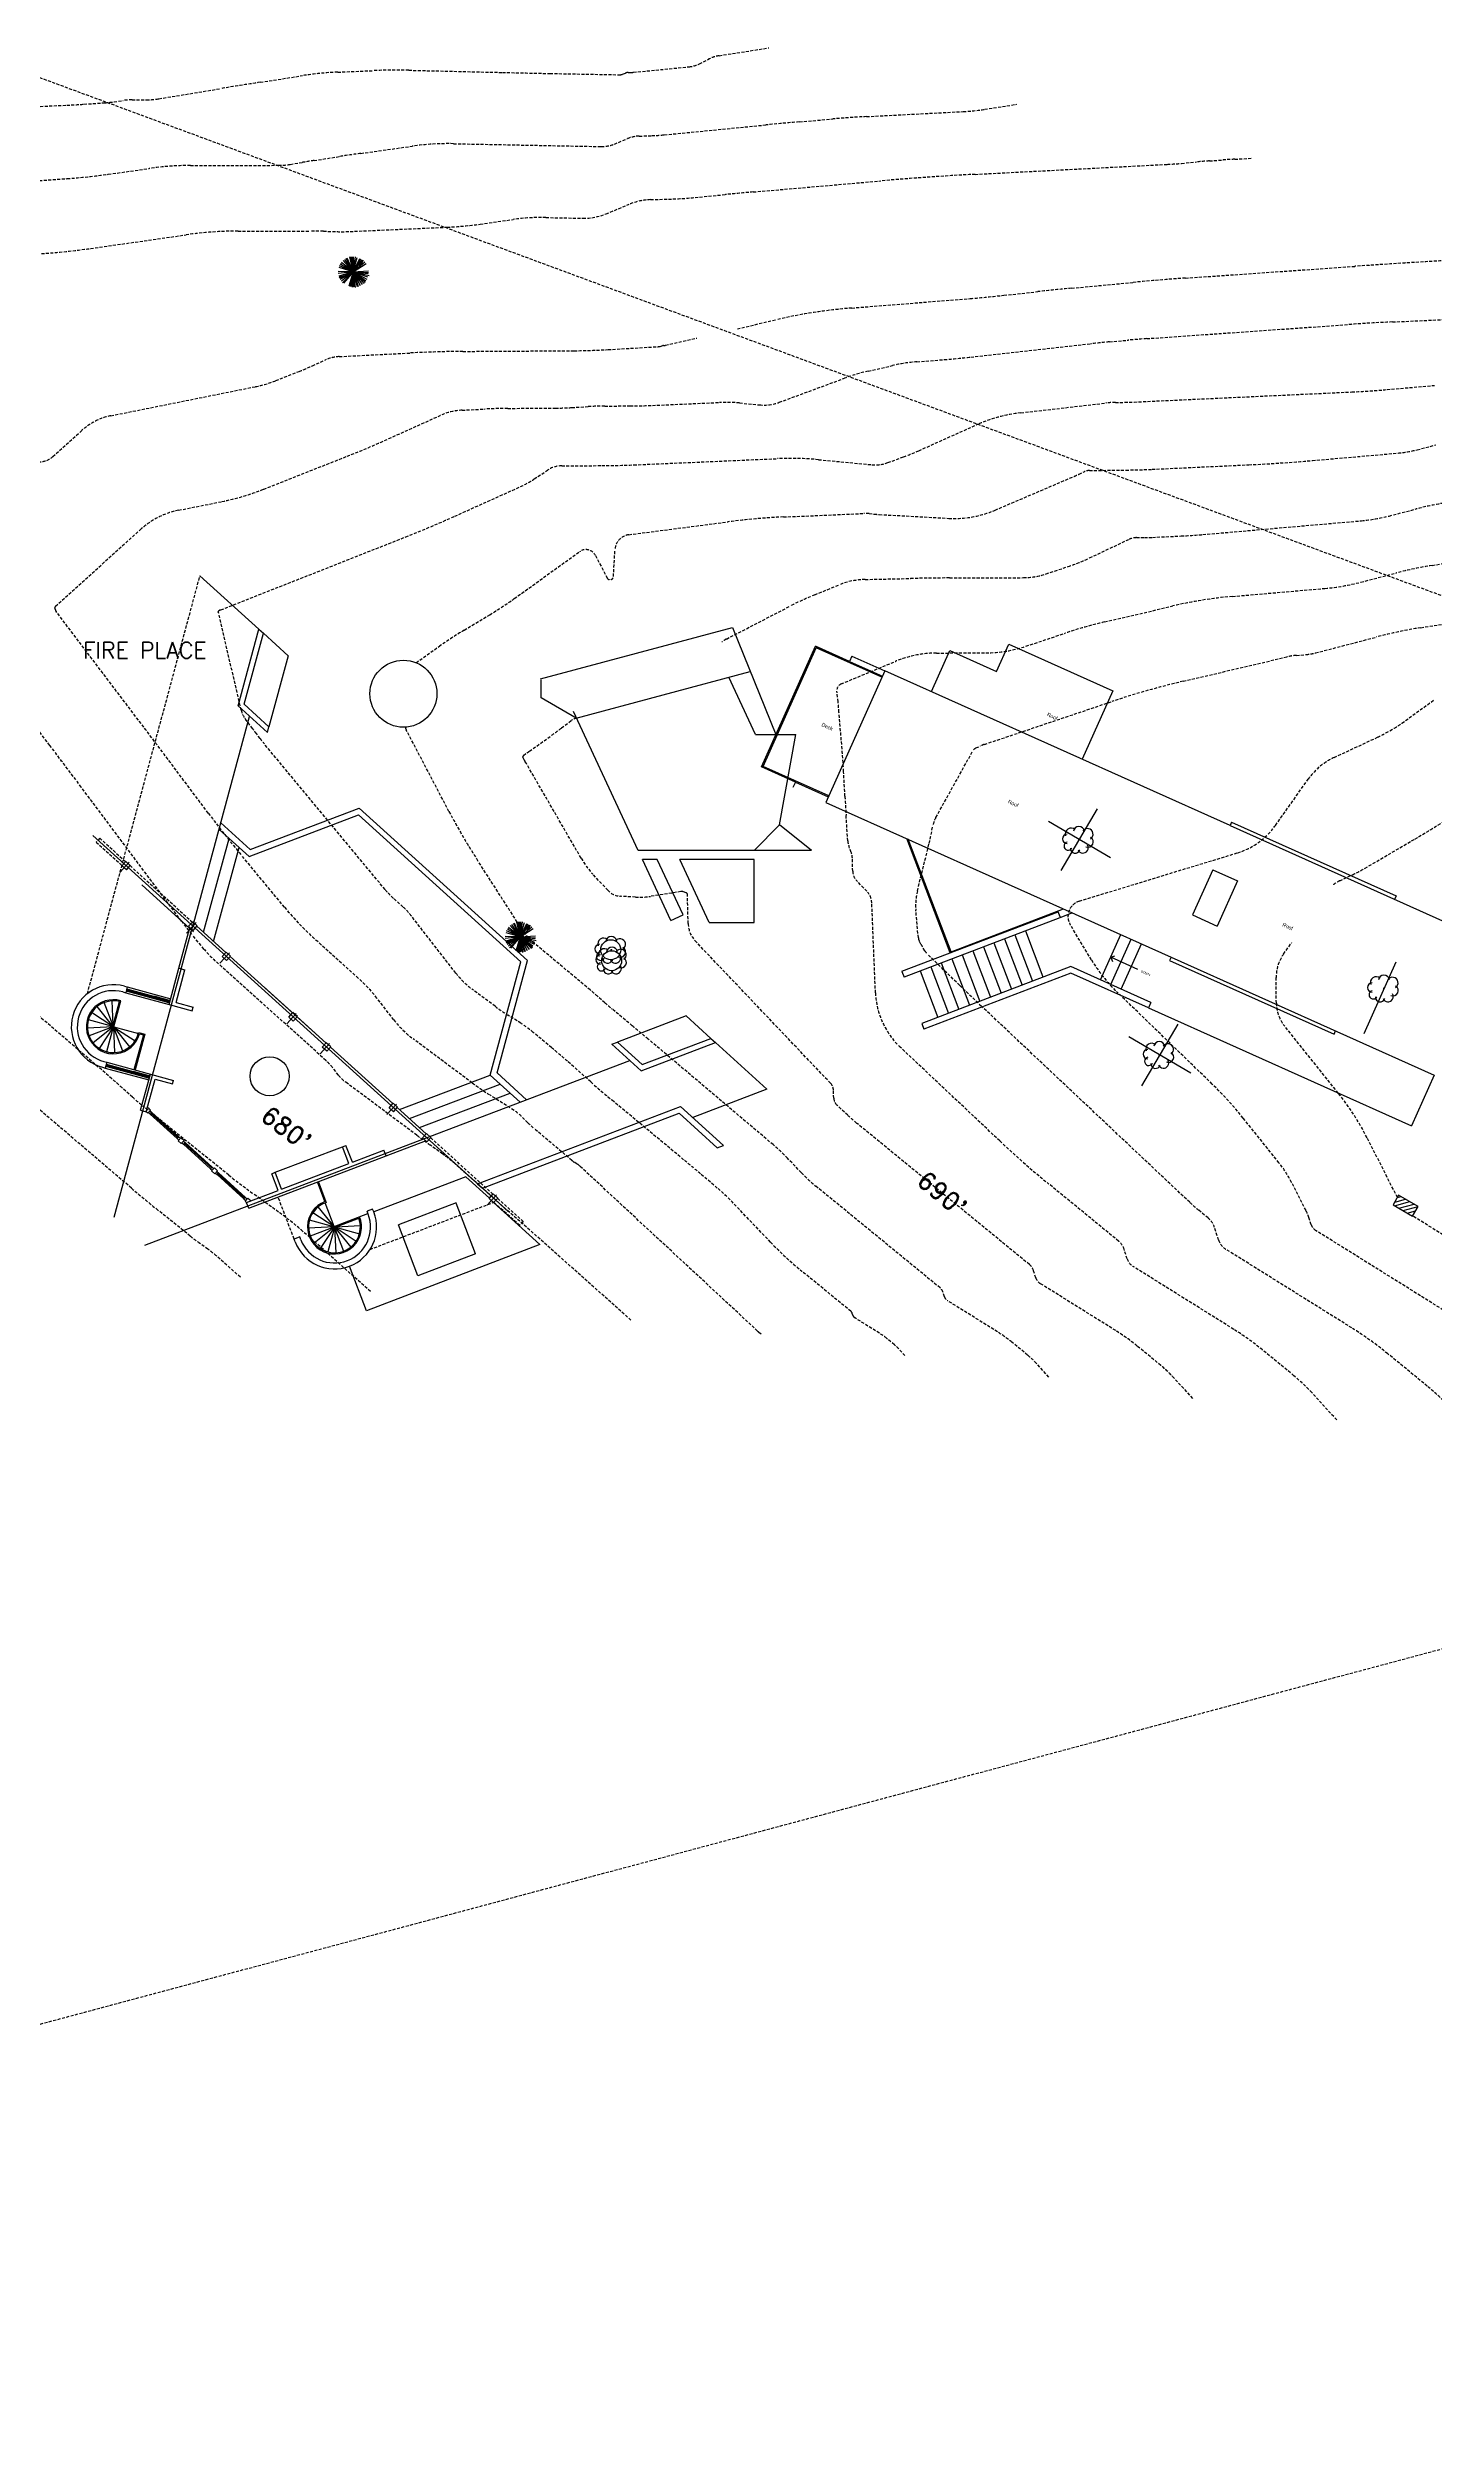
# Model space of a CAD drawing. Header units: inches. Extents: x -43639 to 75791, y -33466 to 47612.
# Drawn here: x 21966 to 23813, y 3615 to 6800 of the extents above; entities that cross this region are included whole.
import ezdxf
from ezdxf.enums import TextEntityAlignment as Align

# ---------------------------------------------------------------- set-up
doc = ezdxf.new("R2010")
doc.units = ezdxf.units.IN
doc.header["$LTSCALE"] = 8
doc.header["$MEASUREMENT"] = 0
doc.linetypes.add('ACAD_ISO02W100', pattern=[15, 12, -3])
doc.linetypes.add('DASHED', pattern=[0.75, 0.5, -0.25])
doc.layers.get('0').update_dxf_attribs({"linetype": 'CONTINUOUS'})
for name, color, linetype in [('A-Elev-South', 7, 'CONTINUOUS'), ('A-glazing', 252, 'CONTINUOUS'), ('A-millwork', 252, 'CONTINUOUS'), ('A-roof', 253, 'CONTINUOUS'), ('A-soffit', 251, 'ACAD_ISO02W100'), ('A-text', 254, 'CONTINUOUS'), ('A-walls', 7, 'CONTINUOUS'), ('construction', 160, 'CONTINUOUS'), ('CONT-HGH', 6, 'DASHED'), ('CONT-NML', 1, 'DASHED'), ('easement_JDCF', 7, 'DASHED'), ('T100', 2, 'CONTINUOUS'), ('TREE', 3, 'CONTINUOUS')]:
    doc.layers.add(name, color=color, linetype=linetype)
doc.styles.add('ROMAND', font='romand', dxfattribs={"height": 2})
doc.styles.get("Standard").update_dxf_attribs({"font": 'txt', "height": 0.2})
doc.styles.add('T100', font='ROMANS', dxfattribs={"height": 1.8})

# ---------------------------------------------------------------- blocks, each defined once
blk = doc.blocks.new('PINETREE')
for p, q in [((0, 0), (-0.869831, 0.030011)), ((0, 0), (-0.869831, -0.086282)), ((0, 0), (-0.837788, -0.250404)), ((0, 0), (-0.81825, 0.248528)), ((-0.81825, 0.248528), (-0.81825, 0.248528)), ((0, 0), (-0.798712, 0.358256)), ((0, 0), (-0.798712, -0.359194)), ((0, 0), (-0.759636, -0.429532)), ((0, 0), (-0.746351, 0.451103)), ((-0.662929, 0.400682), (-0.688518, 0.497995)), ((0, 0), (-0.675232, 0.544887)), ((0, 0), (-0.675232, -0.530819)), ((0, 0), (-0.616618, -0.632106)), ((0, 0), (-0.584576, 0.654615)), ((0, 0), (-0.565038, -0.655553)), ((0, 0), (-0.486886, 0.724015)), ((0, 0), (-0.402482, 0.779348)), ((0, 0), (-0.343868, 0.794353)), ((0, 0), (-0.259464, -0.827178)), ((0, 0), (-0.194598, 0.864692)), ((0, 0), (-0.135984, -0.835619)), ((0, 0), (-0.116446, 0.880635)), ((0, 0), (-0.064085, -0.882511)), ((-0.057775, 0.436931), (-0.038294, 0.872194)), ((0, 0), (-0.018756, -0.87407)), ((0, 0), (0.026572, 0.880635)), ((0, 0), (0.124261, 0.880635)), ((0, 0), (0.234456, 0.841246)), ((0, 0), (0.377474, 0.786851)), ((0, 0), (0.461878, 0.747461)), ((0, 0), (0.54003, 0.685564)), ((0, 0), (0.669762, 0.584276)), ((0, 0), (0.741661, 0.497995)), ((0, 0), (0.884679, 0.0694)), ((0, 0), (0.877646, -0.040327)), ((0, 0), (0.865141, -0.094722)), ((0, 0), (0.826065, -0.289794)), ((0, 0), (0.793242, -0.414527)), ((0, 0), (0.728376, -0.507373)), ((0, 0), (0.118009, -0.897516)), ((0, 0), (0.032824, -0.859065)), ((0, 0), (0.403264, -0.780286)), ((0, 0), (0.514239, -0.718388)), ((0, 0), (0.637719, -0.663993)), ((0, 0), (0.286817, -0.835619)), ((0, 0), (0.696333, -0.617101)), ((0, 0), (0.916722, -0.211015)), ((0, 0), (0.228204, -0.843121)), ((0.36848, 0.321449), (0.592391, 0.685564)), ((-0.552229, -0.165054), (-0.831536, -0.328245)), ((-0.170074, -0.542198), (-0.187565, -0.835619)), ((0.535333, -0.372904), (0.676795, -0.53926))]:
    blk.add_line(p, q)
blk = doc.blocks.new('DCDSTREE')
at = {"const_width": 0.05567}
blk.add_lwpolyline([(-0.050861, -0.01564, 1), (0.004809, -0.01564, 1)], format="xyb", close=True, dxfattribs=at)
for centre, radius, start, end in [((-0.697665, 0.031649), 0.27, 90, 270), ((-0.472665, 0.324149), 0.334487, 47.726311, 199.653824), ((-0.022665, 0.436649), 0.318198, 8.130102, 171.869898), ((0.472335, 0.301649), 0.3245, 303.690068, 146.309932), ((0.504478, -0.141923), 0.302211, 246.16126, 60.708638), ((-0.636783, -0.38394), 0.243328, 104.489763, 329.250033), ((-0.24204, -0.519601), 0.275855, 177.662694, 343.412661), ((0.213585, -0.485851), 0.302916, 201.801409, 31.328693)]:
    blk.add_arc(centre, radius, start, end)
blk = doc.blocks.new('*X60')
for p, q in [((21, 26.3), (21.7, 27)), ((21, 26.75), (21.25, 27)), ((21.14, 26), (22.14, 27)), ((21.58, 26), (22.58, 27)), ((22.02, 26), (23, 26.98)), ((22.46, 26), (23, 26.54)), ((22.91, 26), (23, 26.09))]:
    blk.add_line(p, q)
blk = doc.blocks.new('DUMPSTER')
for p, q in [((-0.13, 0.125), (-0.13, 0)), ((0.12, 0.125), (-0.13, 0.125)), ((-0.13, 0), (0.12, 0)), ((0.12, 0), (0.12, 0.125))]:
    blk.add_line(p, q)
at = {"xscale": 0.125, "yscale": 0.125, "zscale": 0.125}
blk.add_blockref('*X60', (-2.755, -3.25), dxfattribs=at)

msp = doc.modelspace()

# ---------------------------------------------------------------- linework, layer by layer
at = {"layer": 'A-Elev-South', "color": 253}
for p, q in [((22286.5, 5990.8), (22260.8, 5896.4)), ((23037.4, 5990.5, 5012.2), (23081.2, 5970.9, -120)), ((23034.1, 5983.2, -120), (23077.9, 5963.6, -5252.2)), ((22962.1, 5822.6, -120), (23005.9, 5803, -120)), ((23329.1, 5577, -120), (23130.4, 5501.1, -120)), ((23435.5, 5529.3, -120), (23329.1, 5577, -120)), ((23328.8, 5568.4, -8376), (23133.3, 5493.6, -8376)), ((23432.3, 5522, -120), (23328.8, 5568.4, -120)), ((22816.4, 5511.2), (22725, 5476.3)), ((23130.4, 5501.1, -120), (23133.3, 5493.6, -120)), ((22924.1, 5413.7, -8376), (22825.2, 5376, -8376))]:
    msp.add_line(p, q, dxfattribs=at)
at = {"layer": 'A-Elev-South', "color": 252}
for p, q in [((23226.4, 5608.5, -120), (23250, 5546.8, -120)), ((23240.5, 5613.9, -120), (23264, 5552.1, -120)), ((23254.5, 5619.2, -120), (23278, 5557.5, -120)), ((23268.5, 5624.6, -120), (23291.8, 5563.5, -120)), ((23142.3, 5576.5, -120), (23165.9, 5514.7, -120)), ((23156.4, 5581.8, -120), (23179.9, 5520, -120)), ((23170.4, 5587.2, -120), (23193.9, 5525.4, -120)), ((23184.4, 5592.5, -120), (23207.9, 5530.7, -120)), ((23198.4, 5597.9, -120), (23221.9, 5536.1, -120)), ((23212.4, 5603.2, -120), (23236, 5541.4, -120)), ((23128.3, 5571.2, -120), (23151.9, 5509.3, -120))]:
    msp.add_line(p, q, dxfattribs=at)
at = {"layer": 'A-Elev-South', "color": 7}
msp.add_line((23104, 5570.5, -120), (23106.8, 5563, -120), dxfattribs=at)
at = {"layer": 'A-glazing'}
for p, q in [((23034.1, 5983.2, -120), (22990.3, 6002.9, -120)), ((23168.3, 5595.2, -120), (23110.3, 5747.4, -120)), ((23518, 5706, -120), (23550.9, 5691.3, -120)), ((23491, 5645.8, -120), (23523.9, 5631, -120))]:
    msp.add_line(p, q, dxfattribs=at)
at = {"layer": 'A-millwork'}
for p, q in [((22916.9, 5842.9, -120), (22988.9, 6003.5, -120)), ((22918.9, 5843.6, -120), (22989.7, 6001.5, -120)), ((23034.1, 5983.2, -120), (22988.9, 6003.5, -120)), ((23077.3, 5962.2, -4585.8), (22989.7, 6001.5, -120)), ((22962.1, 5822.6, -120), (22916.9, 5842.9, -120)), ((23006.5, 5804.4, -120), (22918.9, 5843.6, -120)), ((23169.4, 5596.8, -120), (23112.3, 5746.6, -120)), ((23518, 5706, -120), (23491, 5645.8, -120)), ((23550.9, 5691.3, -120), (23523.9, 5631, -120)), ((22269, 5303, -8376), (22358.7, 5337.1, -8376))]:
    msp.add_line(p, q, dxfattribs=at)
at = {"layer": 'A-roof'}
for p, q in [((23543.1, 5769.3, -120), (23541.1, 5764.7, -120)), ((23543.1, 5769.3, -120), (23762.1, 5671.1, -120)), ((23762.1, 5671.1, -120), (23760.1, 5666.5, -120)), ((23462.5, 5589.5, -120), (23460.5, 5584.9, -120)), ((23460.5, 5584.9, -120), (23679.5, 5486.8, -120)), ((23679.5, 5486.8, -120), (23681.5, 5491.3, -120))]:
    msp.add_line(p, q, dxfattribs=at)
at = {"layer": 'A-roof', "color": 7}
for p, q in [((23541.1, 5764.7, -120), (23891.5, 5607.6, -120)), ((23462.5, 5589.5, -120), (23812.9, 5432.4, -120))]:
    msp.add_line(p, q, dxfattribs=at)
at = {"layer": 'A-text'}
for p, q in [((23382.1, 5589.4, -120), (23387.7, 5591.5, -120)), ((23382.1, 5589.4, -120), (23384.3, 5583.8, -120)), ((23418.2, 5573.2, -120), (23382.1, 5589.4, -120))]:
    msp.add_line(p, q, dxfattribs=at)
at = {"layer": 'A-walls', "color": 252, "linetype": 'DASHED'}
for p, q in [((22018.9, 5540.7, -8376), (22168.9, 6097.3, -8376)), ((22035.4, 5747.9, -8376), (22030.7, 5742.7, -8376)), ((22030.7, 5742.7, -8376), (22065.1, 5711.5, -8376)), ((22035.4, 5747.9, -8376), (22069.9, 5716.7, -8376)), ((22075.8, 5711.4, -8376), (22158.8, 5636.2, -8376)), ((22559.2, 5273.8, -8376), (22476.2, 5349, -8376)), ((22395.4, 5200.4, -8376), (22560.4, 5263.2, -8376)), ((22594.8, 5232.1, -8376), (22560.4, 5263.2, -8376)), ((22599.6, 5237.3, -8376), (22565.1, 5268.5, -8376)), ((22599.6, 5237.3, -8376), (22594.8, 5232.1, -8376))]:
    msp.add_line(p, q, dxfattribs=at)
at = {"layer": 'A-walls', "color": 253}
for p, q in [((22247.4, 6026.2), (22168.9, 6097.3)), ((22286.5, 5990.8), (22253.3, 6020.9)), ((23037.4, 5990.5, -5267.6), (23034.1, 5983.2, -5267.6)), ((22160.6, 5635.3), (22235, 5910.2)), ((22962.1, 5822.6, -120), (22958.8, 5815.3, -120)), ((23103.9, 5570.7, -8376), (23312.2, 5650, -8376)), ((23169.4, 5596.8, -8376), (23319.1, 5653.8, -8376)), ((23315.1, 5642.3, -120), (23311.8, 5651, -120)), ((22072.1, 5549.9), (22130, 5534.2)), ((22052.8, 5497.1), (22061.8, 5530.4)), ((22054.2, 5496.7), (22063.6, 5531.5)), ((22070, 5542.2), (22127.9, 5526.5)), ((23435.5, 5529.3, -120), (23432.3, 5522, -120)), ((23432.3, 5522, -120), (23782.6, 5364.9, -120)), ((22093.6, 5486.1), (22081, 5439.7)), ((22095.4, 5487.1), (22082.5, 5439.4)), ((22087.2, 5489.4), (22095.4, 5487.1)), ((22088.3, 5487.5), (22093.6, 5486.1)), ((22816.4, 5511.2), (22849.6, 5481.2)), ((22044.9, 5449.5), (22102.8, 5433.9)), ((22475.1, 5350.6), (22741.3, 5452)), ((22855.5, 5475.8), (22924.1, 5413.7)), ((22042.8, 5441.8), (22100.7, 5426.1)), ((23812.9, 5432.4, -120), (23782.6, 5364.9, -120)), ((22102.6, 5380.6, -8370.1), (22138.6, 5348, -8370.1)), ((22104.6, 5382.8, -8370.1), (22140.6, 5350.3, -8370.1)), ((22147.1, 5340.3, -8370.1), (22183.1, 5307.8, -8370.1)), ((22149.1, 5342.6, -8370.1), (22185.1, 5310, -8370.1)), ((22191.6, 5300.1, -8370.1), (22227.5, 5267.5, -8370.1)), ((22193.6, 5302.3, -8370.1), (22229.6, 5269.7, -8370.1)), ((22335.2, 5264), (22325.3, 5290.2)), ((22337.2, 5263.1), (22326.7, 5290.7)), ((22347.8, 5231), (22392.6, 5248.1)), ((22348.3, 5229.6), (22380.6, 5241.9))]:
    msp.add_line(p, q, dxfattribs=at)
at = {"layer": 'A-walls', "color": 7}
for p, q in [((22219.7, 5924.1), (22247.4, 6026.2)), ((22227.7, 5926.4), (22253.3, 6020.9)), ((22260.8, 5896.4), (22227.7, 5926.4)), ((22258.7, 5888.7), (22219.7, 5924.1)), ((22758.1, 5446.4), (22849.6, 5481.2)), ((22849.6, 5481.2), (22855.5, 5475.8)), ((22717.5, 5473.5), (22725, 5476.3)), ((22717.5, 5473.5), (22756.6, 5438.1)), ((22725, 5476.3), (22758.1, 5446.4)), ((22756.6, 5438.1), (22855.5, 5475.8)), ((22808.8, 5390.8), (22866.3, 5338.8)), ((22807.1, 5381.6, -8376), (22857.9, 5335.6, -8376)), ((22367.3, 5314.7), (22358.7, 5337.1)), ((22272.9, 5278.8), (22264.4, 5301.2)), ((22277.6, 5280.5), (22269, 5303))]:
    msp.add_line(p, q, dxfattribs=at)
at = {"layer": 'A-walls'}
for p, q in [((22247.4, 6026.2), (22253.3, 6020.9)), ((23143.2, 5943.1, -120), (23167.8, 5997.8, -120)), ((23167.8, 5997.8, -120), (23229.8, 5970, -120)), ((23229.8, 5970, -120), (23246.2, 6006.5, -120)), ((23246.2, 6006.5, -120), (23384.9, 5944.3, -120)), ((23081.2, 5970.9, -120), (23002.6, 5795.7, -120)), ((23541.1, 5764.7, -120), (23081.2, 5970.9, -120)), ((23384.9, 5944.3, -120), (23344, 5853.1, -120)), ((22258.7, 5888.7), (22260.8, 5896.4)), ((23002.6, 5795.7, -120), (23462.5, 5589.5, -120)), ((22064.8, 5711.1), (22070.2, 5717.1)), ((22070.8, 5705.8), (22064.8, 5711.1)), ((22076.1, 5711.7), (22070.2, 5717.1)), ((22070.8, 5705.8), (22076.1, 5711.7)), ((22153.8, 5630.6), (22159.2, 5636.5)), ((22159.7, 5625.2), (22153.8, 5630.6)), ((22165.1, 5631.2), (22159.2, 5636.5)), ((22159.7, 5625.2), (22165.1, 5631.2)), ((22164.8, 5630.8, -8376), (22203.3, 5595.9, -8376)), ((22198.3, 5590.3), (22203.7, 5596.3)), ((22204.2, 5585), (22198.3, 5590.3)), ((22209.6, 5590.9), (22203.7, 5596.3)), ((22204.2, 5585), (22209.6, 5590.9)), ((22209.3, 5590.6, -8376), (22292.3, 5515.4, -8376)), ((22066.1, 5543.3), (22070, 5542.2)), ((22068.2, 5551), (22072.1, 5549.9)), ((22072.1, 5549.9), (22070, 5542.2)), ((22070.6, 5544.6), (22072.1, 5544.2)), ((22071.4, 5547.5), (22072.9, 5547.1)), ((22072.9, 5547.1), (22072.1, 5544.2)), ((22072.5, 5545.7), (22106.7, 5536.4)), ((22127.9, 5526.5), (22140.9, 5574.8)), ((22137.1, 5529.2), (22148.8, 5572.6)), ((22140.9, 5574.8, 0), (22148.8, 5572.6, 0)), ((22253.7, 5550.3, -8376), (22336.8, 5475.1, -8376)), ((22106.3, 5534.9), (22107.1, 5537.8)), ((22106.3, 5534.9), (22107.8, 5534.5)), ((22107.1, 5537.8), (22108.6, 5537.4)), ((22107.8, 5534.5), (22108.6, 5537.4)), ((22108, 5535.3), (22108.7, 5535.1)), ((22109.1, 5536.5), (22108.4, 5536.7)), ((22109.1, 5536.5), (22108.7, 5535.1)), ((22108.9, 5535.8), (22126.8, 5531)), ((22127, 5531.7), (22126.6, 5530.2)), ((22126.6, 5530.2), (22127.3, 5530)), ((22127.7, 5531.5), (22127, 5531.7)), ((22127.1, 5529.3), (22127.9, 5532.2)), ((22127.1, 5529.3), (22128.5, 5528.9)), ((22127.9, 5532.2), (22129.3, 5531.8)), ((22127.9, 5526.5), (22158.7, 5518.2)), ((22137.1, 5529.2, 0), (22160, 5523, 0)), ((22158.7, 5518.2), (22160, 5523)), ((22287.3, 5509.8, -8376), (22292.6, 5515.8, -8376)), ((22298.6, 5510.4, -8376), (22292.6, 5515.8, -8376)), ((22293.2, 5504.5, -8376), (22287.3, 5509.8, -8376)), ((22293.2, 5504.5, -8376), (22298.6, 5510.4, -8376)), ((22298.2, 5510, -8376), (22336.8, 5475.1, -8376)), ((22041, 5450.6, 0), (22044.9, 5449.5, 0)), ((22044.9, 5449.5), (22042.8, 5441.8)), ((22331.7, 5469.6, -8376), (22337.1, 5475.5, -8376)), ((22337.7, 5464.2, -8376), (22331.7, 5469.6, -8376)), ((22343, 5470.1, -8376), (22337.1, 5475.5, -8376)), ((22337.7, 5464.2, -8376), (22343, 5470.1, -8376)), ((22342.7, 5469.8, -8376), (22425.8, 5394.6, -8376)), ((22038.9, 5442.9), (22042.8, 5441.8)), ((22043.4, 5444.2), (22044.9, 5443.8)), ((22044.2, 5447.1), (22045.7, 5446.7)), ((22045.7, 5446.7), (22044.9, 5443.8)), ((22045.3, 5445.3), (22079.6, 5436)), ((22079.9, 5437.4), (22079.2, 5434.6)), ((22079.2, 5434.6), (22080.6, 5434.2)), ((22079.9, 5437.4), (22081.4, 5437.1)), ((22081.4, 5437.1), (22080.6, 5434.2)), ((22081.5, 5434.7), (22080.8, 5434.9)), ((22081.2, 5436.3), (22081.9, 5436.1)), ((22081.5, 5434.7), (22081.9, 5436.1)), ((22081.7, 5435.4), (22099.6, 5430.6)), ((22089.7, 5385.6), (22102.8, 5433.9)), ((22097.4, 5383.5), (22109.2, 5426.9)), ((22099.4, 5429.9), (22099.8, 5431.3)), ((22100.1, 5429.7), (22099.4, 5429.9)), ((22099.8, 5431.3), (22100.5, 5431.1)), ((22100.7, 5431.8), (22099.9, 5428.9)), ((22099.9, 5428.9), (22101.4, 5428.5)), ((22100.7, 5431.8), (22102.1, 5431.4)), ((22102.8, 5433.9, 0), (22133.6, 5425.5, 0)), ((22109.2, 5426.9), (22132.3, 5420.7)), ((22132.3, 5420.7), (22133.6, 5425.5)), ((22089.7, 5385.6, 0), (22097.4, 5383.5, 0)), ((22101.2, 5387.6, -8370.1), (22099.2, 5389.4, -8370.1)), ((22103.2, 5385.8, -8370.1), (22099.6, 5381.7, -8370.1)), ((22103.2, 5385.8, -8370.1), (22101.2, 5387.6, -8370.1)), ((22102.4, 5384.8, -8370.1), (22104.6, 5382.8, -8370.1)), ((22420.7, 5389, -8376), (22426.1, 5395, -8376)), ((22426.6, 5383.7, -8376), (22420.7, 5389, -8376)), ((22432, 5389.6, -8376), (22426.1, 5395, -8376)), ((22426.6, 5383.7, -8376), (22432, 5389.6, -8376)), ((22431.7, 5389.2, -8376), (22470.2, 5354.3, -8376)), ((22538.4, 5287.9, -8370.1), (22808.8, 5390.8, -8370.1)), ((22099.6, 5381.7, -8370.1), (22097.4, 5383.6, -8370.1)), ((22100.4, 5382.6, -8370.1), (22102.6, 5380.6, -8370.1)), ((22102.6, 5380.6, -8370.1), (22104.6, 5382.8, -8370.1)), ((22103.6, 5381.7, -8370.1), (22139.6, 5349.2, -8370.1)), ((22465.2, 5348.8, -8376), (22470.6, 5354.7, -8376)), ((22470.6, 5354.7, -8376), (22476.5, 5349.3, -8376)), ((22545.1, 5281.8, -8370.1), (22807.1, 5381.6, -8370.1)), ((22140.6, 5350.3, -8370.1), (22138.6, 5348, -8370.1)), ((22138.6, 5348, -8370.1), (22140.8, 5346, -8370.1)), ((22143.7, 5349.2, -8370.1), (22140, 5345.1, -8370.1)), ((22144, 5341.4, -8370.1), (22140, 5345.1, -8370.1)), ((22140.6, 5350.3, -8370.1), (22142.8, 5348.3, -8370.1)), ((22145.7, 5347.3, -8370.1), (22143.7, 5349.2, -8370.1)), ((22147.7, 5345.5, -8370.1), (22144, 5341.4, -8370.1)), ((22144.9, 5342.3, -8370.1), (22147.1, 5340.3, -8370.1)), ((22147.7, 5345.5, -8370.1), (22145.7, 5347.3, -8370.1)), ((22146.9, 5344.6, -8370.1), (22149.1, 5342.6, -8370.1)), ((22147.1, 5340.3, -8370.1), (22149.1, 5342.6, -8370.1)), ((22148.1, 5341.4, -8370.1), (22184.1, 5308.9, -8370.1)), ((22233.8, 5255.3), (22416.8, 5325.1)), ((22358.7, 5337.1), (22363.4, 5338.9)), ((22358.7, 5337.1), (22363.4, 5338.9)), ((22358.7, 5337.1), (22363.4, 5338.9)), ((22371.9, 5316.7, 0), (22363.4, 5338.9, 0)), ((22371.9, 5316.7), (22413.9, 5332.7)), ((22416.8, 5325.1, 0), (22413.9, 5332.7, 0)), ((22465.2, 5348.8, -8376), (22471.1, 5343.4, -8376)), ((22471.1, 5343.4, -8376), (22476.5, 5349.3, -8376)), ((22857.9, 5335.6, -8376), (22866.3, 5338.8)), ((22185.1, 5310, -8370.1), (22183.1, 5307.8, -8370.1)), ((22183.1, 5307.8, -8370.1), (22185.3, 5305.8, -8370.1)), ((22188.1, 5308.9, -8370.1), (22184.4, 5304.8, -8370.1)), ((22188.5, 5301.2, -8370.1), (22184.4, 5304.8, -8370.1)), ((22185.1, 5310, -8370.1), (22187.3, 5308, -8370.1)), ((22190.2, 5307.1, -8370.1), (22188.1, 5308.9, -8370.1)), ((22192.2, 5305.2, -8370.1), (22188.5, 5301.2, -8370.1)), ((22189.4, 5302.1, -8370.1), (22191.6, 5300.1, -8370.1)), ((22192.2, 5305.2, -8370.1), (22190.2, 5307.1, -8370.1)), ((22191.4, 5304.3, -8370.1), (22193.6, 5302.3, -8370.1)), ((22191.6, 5300.1, -8370.1), (22193.6, 5302.3, -8370.1)), ((22192.6, 5301.2, -8370.1), (22228.5, 5268.6, -8370.1)), ((22264.4, 5301.2), (22269, 5303)), ((22264.4, 5301.2), (22269, 5303)), ((22272.9, 5278.8), (22264.4, 5301.2)), ((22277.6, 5280.5, 0), (22269, 5303, 0)), ((22277.6, 5280.5, -8376), (22367.3, 5314.7, -8376)), ((22229.6, 5269.7, -8370.1), (22227.5, 5267.5, -8370.1)), ((22227.5, 5267.5, -8370.1), (22229.8, 5265.5, -8370.1)), ((22232.6, 5268.7, -8370.1), (22228.9, 5264.6, -8370.1)), ((22228.9, 5264.6, -8370.1), (22230.9, 5262.8, -8370.1)), ((22229.6, 5269.7, -8370.1), (22231.8, 5267.7, -8370.1)), ((22230.9, 5262.7), (22272.9, 5278.8)), ((22233.8, 5255.2, 0), (22231, 5262.6, 0)), ((22232.6, 5268.7, -8370.1), (22234.7, 5266.8, -8370.1)), ((22234.7, 5266.8, -8370.1), (22236.7, 5265, -8370.1)), ((22538.4, 5287.9, -8370.1), (22545.1, 5281.8, -8370.1)), ((22554.2, 5268.2), (22559.5, 5274.2)), ((22554.2, 5268.2), (22560.1, 5262.9)), ((22559.5, 5274.2), (22565.5, 5268.8)), ((22560.1, 5262.9), (22565.5, 5268.8)), ((22398.9, 5254.1), (22391.5, 5251.2)), ((22392.9, 5247.4), (22391.5, 5251.2)), ((22400.4, 5250.3), (22398.9, 5254.1)), ((22301.8, 5217), (22294.3, 5214.2)), ((22295.7, 5210.4), (22294.3, 5214.2)), ((22303.2, 5213.2, 0), (22301.8, 5217, 0))]:
    msp.add_line(p, q, dxfattribs=at)
at = {"layer": 'A-walls', "color": 252}
for p, q in [((22196.6, 5768.3), (22235.9, 5732.7)), ((22234.2, 5723.5), (22380, 5779)), ((22235.9, 5732.7), (22380.8, 5787.9)), ((22380, 5779), (22596.3, 5583.2)), ((22380.8, 5787.9), (22605.1, 5584.9)), ((22173.8, 5622.7), (22207.6, 5747.6)), ((22187.1, 5610.6), (22220.9, 5735.5)), ((22194.3, 5759.6), (22234.2, 5723.5)), ((22140.9, 5574.8, 0), (22155.6, 5629, 0)), ((23368.6, 5559.3, -120), (23395.6, 5619.5, -120)), ((23382.3, 5553.1, -120), (23409.3, 5613.4, -120)), ((23396, 5547, -120), (23423, 5607.2, -120)), ((22555.6, 5432.6), (22596.3, 5583.2)), ((22564.6, 5435.3), (22605.1, 5584.9)), ((22072.1, 5544.2), (22106.3, 5534.9)), ((22072.9, 5547.1), (22107.1, 5537.8)), ((22052.9, 5497.4), (22024.6, 5515.8)), ((22052.9, 5497.6), (22031.9, 5523.8)), ((22053.1, 5498.1), (22041.2, 5529.2)), ((22053.4, 5499.3), (22051.8, 5531.4)), ((22107.8, 5534.5), (22127.1, 5529.3)), ((22108.6, 5537.4), (22127.9, 5532.2)), ((22108.7, 5535.1), (22126.6, 5530.2)), ((22109.1, 5536.5), (22127, 5531.7)), ((22052.8, 5496.9), (22019.1, 5495.2)), ((22052.8, 5497.1), (22020.2, 5505.9)), ((22052.8, 5496.7), (22021.3, 5484.6)), ((22052.9, 5496.5), (22026.7, 5475.3)), ((22053.1, 5496.3), (22034.7, 5468)), ((22053.3, 5496.2), (22044.5, 5463.6)), ((22053.6, 5496.2), (22055.2, 5462.5)), ((22053.8, 5496.2), (22065.8, 5464.7)), ((22054, 5496.3), (22075.2, 5470.1)), ((22054.1, 5496.5), (22082.4, 5478.1)), ((22054.2, 5496.7), (22086.8, 5487.9)), ((22044.9, 5443.8), (22079.2, 5434.6)), ((22045.7, 5446.7), (22079.9, 5437.4)), ((22080.6, 5434.2), (22099.9, 5428.9)), ((22081.4, 5437.1), (22100.7, 5431.8)), ((22081.5, 5434.7), (22099.4, 5429.9)), ((22081.9, 5436.1), (22099.8, 5431.3)), ((22434.6, 5386.6), (22555.6, 5432.6)), ((22447.9, 5374.5), (22568.9, 5420.6)), ((22595.5, 5396.5), (22555.6, 5432.6)), ((22603.9, 5399.7), (22564.6, 5435.3)), ((22461.2, 5362.5), (22582.2, 5408.6)), ((22416.8, 5325.1, 0), (22469.3, 5345.1, 0)), ((22523.1, 5297, -20676.9), (22400.4, 5250.3, -20676.9)), ((22347.6, 5230.9), (22326.4, 5257.2)), ((22347.8, 5231), (22335.8, 5262.6)), ((22510, 5262.2, -25122.1), (22433.3, 5233, -25122.1)), ((22535.8, 5194.4, -25122.1), (22510, 5262.1, -25122.1)), ((22545.1, 5281.8, -8370.1), (22556.8, 5271.2)), ((22559.9, 5262.7), (22621.7, 5206.7)), ((22562.8, 5265.8, -8370.1), (22580, 5250.2, 3930.8)), ((22347.3, 5230.3), (22313.6, 5228.6)), ((22347.3, 5230.5), (22314.8, 5239.3)), ((22347.4, 5230.1), (22315.8, 5218.1)), ((22347.4, 5230.7), (22319.2, 5249.2)), ((22347.5, 5229.9), (22321.2, 5208.7)), ((22347.6, 5229.7), (22329.2, 5201.4)), ((22347.9, 5229.6), (22339, 5197)), ((22348.1, 5229.6), (22349.8, 5195.9)), ((22348.3, 5229.6), (22360.3, 5198.1)), ((22348.5, 5229.7), (22369.7, 5203.5)), ((22348.8, 5229.8), (22376.9, 5211.5)), ((22349.3, 5230), (22381.4, 5221.3)), ((22350.5, 5230.5), (22382.5, 5232)), ((22459.2, 5165.2, -25122.1), (22433.4, 5232.9, -25122.1)), ((22621.7, 5206.7, -16746.1), (22390.6, 5118.7, -16746.1)), ((22535.8, 5194.5, -25122.1), (22459.1, 5165.3, -25122.1)), ((22390.6, 5118.7), (22368.1, 5177.9))]:
    msp.add_line(p, q, dxfattribs=at)
at = {"layer": 'A-walls', "color": 5}
for p, q in [((22026, 5751.7, -8376), (22559.8, 5268.5, -8376)), ((22062.1, 5702.2, -8376), (22074.7, 5716.1, -8376)), ((22091.4, 5685.8, -16512), (22160.3, 5623.3, -16512)), ((22054.5, 5243.2), (22161.3, 5637.7)), ((22151.1, 5621.6), (22163.6, 5635.5)), ((22195.5, 5581.4), (22208.1, 5595.3)), ((22284.5, 5500.8, -8376), (22297.1, 5514.7, -8376)), ((22329, 5460.6, -8376), (22341.6, 5474.5, -8376)), ((22418, 5380, -8376), (22430.5, 5393.9, -8376)), ((22095.5, 5206.1, -8376), (22477.4, 5351.5, -8376)), ((22095.5, 5206.1), (22477.4, 5351.5)), ((22551.4, 5259.3, -8376), (22564, 5273.2, -8376))]:
    msp.add_line(p, q, dxfattribs=at)
at = {"layer": 'A-walls', "color": 254}
for p, q in [((23314.1, 5641.9, -120), (23106.8, 5563, -120)), ((23331.1, 5648.4, -120), (23314.1, 5641.9, -120))]:
    msp.add_line(p, q, dxfattribs=at)
at = {"layer": 'A-walls', "color": 252, "linetype": 'Continuous'}
msp.add_line((22554.5, 5268.6, -8376), (22523.1, 5297, -8376), dxfattribs=at)
at = {"layer": 'A-walls', "color": 253, "linetype": 'DASHED'}
msp.add_line((22294.3, 5214.2), (22272.9, 5270.3), dxfattribs=at)
at = {"layer": 'A-walls', "color": 3}
msp.add_circle((22261.7, 5431), 26, dxfattribs=at)
at = {"layer": 'A-walls'}
for centre, radius, start, end in [((22053.5, 5496.9), 56, 74.851, 254.851), ((22053.5, 5496.9), 48, 74.851, 254.851), ((22053.5, 5496.9), 0.75, 164.851, 344.851), ((22348.1, 5230.3), 56, 200.851, 20.851), ((22348.1, 5230.3), 48, 200.851, 20.851), ((22348.1, 5230.3), 0.75, 110.851, 290.851)]:
    msp.add_arc(centre, radius, start, end, dxfattribs=at)
at = {"layer": 'A-walls', "color": 253}
for centre, radius, start, end in [((22053.5, 5496.9), 36, 73.6573, 344.851), ((22053.5, 5496.9), 34.5, 76.0967, 347.3429), ((22348.1, 5230.3), 36, 110.851, 22.0447), ((22348.1, 5230.3), 34.5, 108.3591, 19.6053)]:
    msp.add_arc(centre, radius, start, end, dxfattribs=at)
at = {"layer": 'construction'}
for p, q in [((22622.5, 5960, 16440), (22878.1, 6028.5, 16440)), ((22878.1, 6028.5, 16440), (22935.8, 5886.1, -120)), ((22623.4, 5935, 8160), (22623.4, 5959, 8160)), ((22670.2, 5907.8, 8160), (22901.8, 5969.9, 8160)), ((22908.8, 5886.1, -120), (22873.3, 5962.2, -120)), ((22670.1, 5908, 8160), (22623.4, 5935, 8160)), ((22752.6, 5731.7, -120), (22666.4, 5916.5, -120)), ((22908.8, 5886.1, -120), (22962.8, 5886.1, -120)), ((22941, 5765.6, -120), (22962.8, 5886.1, -120)), ((23381.6, 5721.8, -120), (23299.2, 5770.2, -120)), ((23316.2, 5704.8, -120), (23364.5, 5787.2, -120)), ((22907.1, 5731.7, -120), (22941, 5765.6, -120)), ((22983.6, 5731.7, -120), (22941, 5765.6, -120)), ((22983.6, 5731.7, -120), (22752.6, 5731.7, -120)), ((22796.1, 5638.4, -120), (22758.2, 5719.7, -120)), ((22778.1, 5719.7, -120), (22758.2, 5719.7, -120)), ((22812.4, 5646, -120), (22778.1, 5719.7, -120)), ((22847.1, 5635.7, -120), (22807.9, 5719.7, -120)), ((22907.1, 5719.7, -120), (22807.9, 5719.7, -120)), ((22907.1, 5635.7, -120), (22907.1, 5719.7, -120)), ((22796.1, 5638.4, -120), (22812.4, 5646, -120)), ((22847.1, 5635.7, -120), (22907.1, 5635.7, -120)), ((23761.9, 5582.7, -120), (23719.3, 5487.6, -120)), ((23488.7, 5435.1, -120), (23406.3, 5483.5, -120)), ((23423.3, 5418.1, -120), (23471.7, 5500.5, -120))]:
    msp.add_line(p, q, dxfattribs=at)
for centre, radius in [((22595.6, 5616.4, -120), 4.15), ((22716.1, 5599.4, -120), 13.3), ((22717.3, 5584.8, -120), 13.3)]:
    msp.add_circle(centre, radius, dxfattribs=at)
at = {"layer": 'CONT-HGH', "elevation": 8160}
for points in [[(22864.2, 6009.3, -0.05025), (22870.2, 6013.2), (22955.5, 6057.3, -0.022951), (22987.9, 6072.1), (23020.8, 6085.5, -0.09125), (23055.1, 6092.5), (23115.4, 6093.8, -0.004053), (23167.5, 6094.5), (23265.7, 6094.9, 0.07943), (23295.9, 6099.9), (23325.3, 6109.7, 0.030016), (23354, 6121.2), (23406, 6145.8, -0.107773), (23416.2, 6148.2), (23426.9, 6148.3, 0.008542), (23437.6, 6148.6), (23475.7, 6150.4, 0.010036), (23504.7, 6152.3), (23716.1, 6170.7, 0.04223), (23752.8, 6177), (23788.9, 6186.4, -0.024047), (23825.4, 6194.1)], [(23190, 5248.8), (23044.3, 5368, -0.017387), (23031.7, 5379.1), (23017.3, 5392.6, -0.196046), (23013.2, 5401.7), (23012.7, 5412.4, 0.18184), (23008.8, 5421.7), (22828.8, 5610.9, -0.185969), (22819.2, 5634.2), (22818.2, 5672.9, 0.312338), (22816.4, 5675.3), (22813, 5676.5, 0.12319), (22809.4, 5676.8), (22769, 5670.5, -0.05313), (22749, 5669.5), (22728.9, 5670.6, -0.194971), (22712.1, 5678.6), (22692.1, 5700.3, -0.054741), (22676.6, 5721.4), (22603.7, 5847.3, 0.011578), (22602.7, 5849), (22601.6, 5850.6, -0.021876), (22600.6, 5852.4), (22599.3, 5854.8, -0.145589), (22599.1, 5856), (22599.2, 5857.3, -0.221942), (22599.8, 5858.3), (22604.3, 5861.4, 0.004814), (22607.7, 5863.7), (22637.4, 5885, 0.006986), (22650.6, 5894.8), (22663.6, 5904.7, -0.107774), (22670.7, 5907.9)], [(23491.4, 5001.8), (23466.5, 5029, 0.035989), (23448.8, 5045.9), (23417.3, 5071.7, 0.032306), (23388.7, 5092.2), (23288.2, 5154.9, -0.176793), (23282.3, 5162.4), (23279.2, 5172.2, 0.143888), (23273.7, 5180.2), (23190, 5248.8, -0.017387)]]:
    msp.add_lwpolyline(points, format="xyb", dxfattribs=at)
at = {"layer": 'CONT-NML'}
for points, elevation in [([(21872.2, 6718.6), (21991.4, 6724.1, 0.005858), (22014.3, 6725.4), (22042.4, 6727.3, 0.018027), (22054.4, 6728.6), (22066.4, 6730.3, -0.034958), (22078.4, 6731.2), (22097.5, 6731.2, 0.040481), (22114.1, 6732.6), (22196.1, 6746.1, -0.002087), (22249.2, 6754.6), (22305.4, 6763.4, -0.028041), (22352.5, 6768.1), (22399.8, 6770.1, -0.016583), (22447.1, 6770.6), (22571.7, 6767.7, 0.001107), (22635, 6766.3), (22728, 6764.6, 0.103499), (22731.8, 6765.3), (22735.6, 6766.8, -0.090751), (22739.1, 6767.6), (22742.7, 6767.7, 0.016459), (22746.3, 6767.9), (22820.5, 6775.2, 0.09265), (22834.1, 6779.1), (22846.9, 6785.6, -0.077604), (22860.5, 6790), (22926.5, 6800.4)], 7968), ([(21817.1, 6614.2), (21992, 6626.3, 0.018027), (22046.8, 6632.1), (22101.3, 6639.8, -0.034958), (22156.1, 6643.8), (22273.3, 6644, 0.040481), (22289.2, 6645.3), (22305, 6647.9, -0.002087), (22320.8, 6650.4), (22355, 6655.8, -0.004111), (22383.1, 6659.9), (22451.5, 6669.5, -0.039417), (22506.7, 6672.8), (22703.5, 6669, 0.103499), (22720.9, 6672.3), (22738.1, 6679.5, -0.090751), (22754.1, 6682.9), (22770.8, 6683.5, 0.016459), (22787.4, 6684.6), (22922.8, 6697.8, -0.002685), (22967.4, 6701.9), (23012.1, 6705.8, -0.008728), (23056.8, 6708.9), (23185.6, 6715.6, 0.026357), (23214.2, 6718.6), (23256.9, 6725.3)], 7992), ([(21957.6, 6526.4, 0.018027), (22023.3, 6533.3), (22150.3, 6551.4, -0.034958), (22219.7, 6556.4), (22315.5, 6556.5, -0.007905), (22333.3, 6556.3), (22351.1, 6555.7, 0.018687), (22368.9, 6555.9), (22498.1, 6561.6, 0.023485), (22542.1, 6565.7), (22586.3, 6571.9, -0.039417), (22629.7, 6574.5), (22679, 6573.5, 0.103499), (22709.9, 6579.4), (22740.6, 6592.1, -0.090751), (22769.2, 6598.3), (22798.9, 6599.2, 0.016459), (22828.5, 6601.2), (22869, 6605.1, -0.002685), (22905.9, 6608.5), (23075.8, 6623.3, -0.008728), (23201.5, 6632), (23457.4, 6645.3, 0.010384), (23476.5, 6646.6), (23496.3, 6648.5, -0.005915), (23513.5, 6649.9), (23531.7, 6651.2, -0.004127), (23547.2, 6652.1), (23570.5, 6653.4)], 8016), ([(22884.7, 6426.4), (22937, 6438.5, -0.036731), (23037.2, 6454), (23194.9, 6466.6, 0.007592), (23239.9, 6470.9), (23285, 6475.8, -0.00421), (23330, 6480.4), (23411.9, 6488.1, -0.005915), (23481.6, 6493.8), (23707.4, 6509.5, -0.004127), (23858.4, 6518.8), (24085, 6530.9)], 8064), ([(22916.5, 5087.3), (22913.5, 5089.9, -0.005584), (22911.6, 5091.7), (22674.8, 5311.4, 0.045627), (22671.4, 5314), (22667.8, 5316.3, -0.03376), (22664.3, 5318.9), (22614.6, 5360.8, -0.021242), (22605.5, 5369.1), (22596.8, 5377.9, 0.055505), (22587.2, 5385.5), (22555.6, 5405.6, -0.019197), (22531.6, 5422), (22453, 5480.6, -0.067389), (22427.1, 5506), (22404.7, 5534.9, 0.044423), (22379.8, 5561.6), (22324.3, 5611.5, -0.03659), (22281.5, 5656), (22224.3, 5725.1, -0.012474), (22180, 5781.3), (22137.1, 5838.5, 0.001541), (22094.1, 5895.7), (21977.4, 6049.7, -0.105384), (21976.3, 6052), (21975.7, 6054.6, -0.272769), (21976.4, 6056.8), (22089.8, 6159.2, -0.134619), (22140.4, 6184.7), (22197.9, 6196.2, 0.044167), (22253.9, 6212.8), (22364.8, 6256.5, 0.011913), (22420.4, 6280), (22489, 6310.9, -0.093321), (22518.1, 6317.9), (22548.4, 6319.4, -0.011058), (22578.8, 6320.3), (22642.3, 6320.7, 0.012816), (22664.2, 6321.4), (22686.1, 6322.7, -0.013186), (22708, 6323.4), (22741.8, 6323.6, 0.00955), (22771.5, 6324.3), (22860.8, 6328.2, -0.034421), (22887.6, 6327.5), (22914.4, 6325, 0.112475), (22940.5, 6328.4), (23027.5, 6360.5, -0.031797), (23059.1, 6369.9), (23091.3, 6377.4, -0.036731), (23123.9, 6382.4), (23160.4, 6385.3, 0.007592), (23195.6, 6388.7), (23355.5, 6406.4, -0.00421), (23380.3, 6408.9), (23405.2, 6411.2, -0.005915), (23430.1, 6413.2), (23698.9, 6432, -0.005798), (23757.3, 6435.4), (23840.3, 6439.3, 0.010036)], 8088), ([(21947.3, 6250, 0.255377), (21973, 6256.2), (22011.7, 6291.1, -0.134619), (22050.2, 6310.5), (22242.8, 6349.3, 0.044167), (22270.1, 6357.3), (22300.9, 6369.5, 0.011913), (22318.6, 6377), (22336.2, 6384.9, -0.093321), (22354.5, 6389.3), (22449.4, 6394.1, -0.011058), (22519.1, 6396.2), (22667.2, 6397.1, 0.012816), (22712.5, 6398.6), (22779, 6402.5, 0.051326), (22781.8, 6402.9), (22785.3, 6403.9, -0.046406), (22786.5, 6404.1), (22787.8, 6404.2, 0.037285), (22789.1, 6404.4), (22830.7, 6414, -0.036731)], 8064), ([(23107.9, 5058.9), (23099.7, 5067.9, 0.035989), (23093.9, 5073.4), (23083.5, 5082, 0.032306), (23074, 5088.8), (23040.8, 5109.5, -0.176793), (23038.8, 5112), (23037.8, 5115.2, 0.143888), (23036, 5117.9), (22970.8, 5171.2, -0.030735), (22928.9, 5210), (22879.3, 5262, 0.026871), (22858, 5282.1), (22835.7, 5301, 0.002051), (22813.2, 5319.8), (22717.5, 5399.3, -0.008025), (22689.4, 5423.4), (22658.4, 5450.9, 0.007667), (22637.2, 5469.1), (22612.9, 5489.4, 0.032713), (22596.3, 5501.5), (22578.9, 5512.5, -0.019197), (22562, 5524.1), (22532.1, 5546.4, -0.067389), (22509.6, 5568.4), (22450.5, 5644.4, 0.044423), (22439.3, 5656.5), (22426.9, 5667.6, -0.03659), (22415.5, 5679.5), (22254.2, 5874, -0.012474), (22249, 5880.6), (22244, 5887.2, 0.001541), (22239, 5893.9), (22229.4, 5906.6, -0.105384), (22223.8, 5918.5), (22193.3, 6049.5, -0.272769), (22193.6, 6050.5), (22194.7, 6051.4, -0.134619), (22195.3, 6051.7), (22196.1, 6051.9, 0.044167), (22196.8, 6052.1), (22442.9, 6149.1, 0.011913), (22508.3, 6176.7), (22595.8, 6216.1, 0.0415), (22614.1, 6226.3), (22631.6, 6237.9, -0.147001), (22650.8, 6243.8), (22704.1, 6244.1, 0.00955), (22746.7, 6245.1), (22938, 6253.4, -0.034421), (22992.9, 6252), (23064, 6245.3, 0.112475), (23085.3, 6248.1), (23106, 6255.7, 0.016615), (23126.4, 6264), (23202.4, 6298, -0.076678), (23262.4, 6314.4), (23375.9, 6327.5, -0.025465), (23388.3, 6328.2), (23400.8, 6328.4, 0.008542), (23413.3, 6328.8), (23703.2, 6342.2, 0.010036), (23750.2, 6345.4), (23813.5, 6350.9, 0.04223)], 8112), ([(22456.8, 5981.7), (22488.5, 6004, -0.016827), (22520.9, 6025), (22554.8, 6045.4, 0.020009), (22587.6, 6067), (22674.5, 6129.5, -0.458148), (22695.8, 6124.4), (22711.1, 6094.6, 0.764096), (22719.7, 6096.4), (22721.7, 6132.3, -0.36072), (22740.1, 6152.1), (22872.6, 6169.3, -0.021521), (22946.1, 6175.7), (23053.4, 6180.4, -0.034421), (23060.2, 6180.2), (23066.9, 6179.5, 0.009841), (23073.7, 6179), (23166.4, 6173.9, 0.115212), (23228, 6184.8), (23333.3, 6229.8, 0.009443), (23340, 6232.8), (23346.7, 6236, -0.107773), (23353.7, 6237.6), (23402.2, 6238.2, 0.008542), (23437.1, 6239.2), (23566, 6245.2, 0.010036), (23650.8, 6250.9), (23764.8, 6260.8, 0.04223), (23790.2, 6265.2), (23815.2, 6271.7, -0.024047)], 8136), ([(22743, 5106.3), (22508.8, 5314.2, 0.025693), (22492.2, 5327.4), (22475, 5339.7, -0.004409), (22457.9, 5352.3), (22362.6, 5423.4, -0.067389), (22353.4, 5432.4), (22345.4, 5442.6, 0.044423), (22336.6, 5452.1), (22190.6, 5583.3, -0.03659), (22174.2, 5600.4), (22158.9, 5618.8, -0.012474), (22144.2, 5637.6), (22010.8, 5815.9, 0.001541), (21968.8, 5871.6), (21926.6, 5927.3, 0.0462)], 8064), ([(23299.7, 5030.3), (23283.1, 5048.4, 0.035989), (23271.3, 5059.7), (23250.4, 5076.8, 0.032306), (23231.3, 5090.5), (23164.5, 5132.2, -0.176793), (23160.6, 5137.2), (23158.5, 5143.7, 0.143888), (23154.8, 5149.1), (22989.4, 5284.5, -0.030735), (22970, 5302.5), (22951.6, 5321.7, 0.026871), (22932.3, 5339.9), (22766, 5480.4, 0.002051), (22744.8, 5498.1), (22718, 5520.4, -0.008025), (22708.2, 5528.9), (22698.5, 5537.4, 0.007667), (22688.7, 5545.9), (22608.1, 5613.1, -0.068252), (22607.4, 5613.7), (22606.9, 5614.5, 0.035034), (22606.3, 5615.2), (22602, 5620, -0.054741), (22599.4, 5623.5), (22597.1, 5627.4, 0.011578), (22594.8, 5631.2), (22537.1, 5721, -0.021876), (22500.6, 5783.7), (22443.7, 5891.9, -0.102565), (22442.6, 5895.8)], 8136), ([(22396.1, 5144.3), (22306, 5224.3, 0.025693), (22273.7, 5250.1), (22240.1, 5274.3, -0.013623), (22207.2, 5299.3), (22092.8, 5391.3, -0.014524), (22078.9, 5403.2), (22065.3, 5415.5, 0.006386), (22051.6, 5427.6), (21952.2, 5513, -0.058796)], 8016), ([(22222.7, 5163.3), (22190.8, 5191.6, 0.025693), (22179.4, 5200.7), (22167.5, 5209.3, -0.013623), (22155.9, 5218.1), (22110.9, 5254.3, -0.007251), (22077.6, 5281.9), (21922.9, 5414, 0.020127)], 7992)]:
    msp.add_lwpolyline(points, format="xyb", dxfattribs=dict(at, elevation=elevation))
at = {"layer": 'CONT-NML', "color": 251}
for points, elevation in [([(23683.1, 4973.3), (23649.9, 5009.6, 0.035989), (23626.2, 5032.1), (23584.2, 5066.5, 0.032306), (23546, 5093.9), (23411.9, 5177.6, -0.176793), (23404.1, 5187.7), (23399.9, 5200.6, 0.143888), (23392.5, 5211.4), (23298.5, 5288.4, -0.017387), (23234.3, 5344.8), (23101.7, 5469.7, -0.196046), (23068.7, 5542), (23063.8, 5661.6, 0.18184), (23057.2, 5677.2), (23043.5, 5691.6, -0.185969), (23038.4, 5703.9), (23037.9, 5721.2, 0.085924), (23036.4, 5729.1), (23033.5, 5736.6, -0.07592), (23031.8, 5744.4), (23029.6, 5778.5, -0.002473), (23028, 5803.9), (23026.3, 5836.5, 0.00697), (23024.2, 5866.6), (23020.1, 5915.6, 0.006327), (23018.8, 5929.7), (23017.3, 5943.7, -0.332762), (23023, 5953.4), (23095.2, 5983.4, -0.097593), (23149.9, 5994.5), (23215.7, 5994.8, 0.07943), (23269.2, 6003.6), (23321.2, 6020.9, -0.022819), (23373.9, 6035.9), (23464.9, 6057.2, -0.035975), (23544.2, 6069.9), (23667.4, 6080.6, 0.04223), (23715.3, 6088.9), (23762.6, 6101.2, -0.024047), (23810.3, 6111.2), (24154.4, 6166.5, -0.026427)], 8184), ([(23833.4, 4990.2, 0.035989), (23803.7, 5018.3), (23751.1, 5061.4, 0.032306), (23703.3, 5095.7), (23535.7, 5200.3, -0.176793), (23525.8, 5212.9), (23520.4, 5229.6, 0.143888), (23511.7, 5242.3), (23499.3, 5252.5, -0.017387), (23487.3, 5263.1), (23211.2, 5523.1, -0.003202), (23180.9, 5552), (23137.8, 5593.7, -0.065308), (23134.5, 5597.9), (23131.6, 5602.7, -0.011751), (23129.3, 5606.7), (23127.1, 5610.8, -0.101804), (23125.8, 5615.1), (23122.5, 5651.9, -0.083241), (23124.5, 5677.7), (23140.2, 5741, 0.012628), (23142.8, 5752.7), (23145.1, 5764.5, -0.078669), (23149.2, 5775.6), (23198.3, 5864.1, -0.158463), (23202.6, 5868.1), (23208.2, 5870.7, -0.027775), (23213.9, 5872.9), (23383.4, 5929.9, -0.023425), (23478.5, 5956.9), (23616.7, 5989.4, -0.035975), (23629.4, 5991.4), (23642.3, 5992.5, 0.04223), (23655, 5994.7), (23736.3, 6015.9, -0.024047), (23795.2, 6028.3), (23866.8, 6039.8, -0.009993)], 8208), ([(23860.7, 5097.4), (23655, 5225.7, -0.176793), (23649.1, 5233.2), (23646.1, 5242.7, 0.039354), (23642.2, 5252), (23623.1, 5289.5, 0.051368), (23606.2, 5315.8), (23558.4, 5375.3, 0.031675), (23517.2, 5420.6), (23390.2, 5543.4, -0.065308), (23356.4, 5585.9), (23328.2, 5632.8, -0.488112), (23340.2, 5664.2), (23551, 5728.5, 0.166224), (23601.5, 5765), (23645.2, 5826.6, -0.130528), (23679.8, 5855.5), (23737.6, 5882.4, 0.019428), (23748.7, 5888.1), (23759.6, 5894.3, 0.029446), (23770, 5901), (23813.3, 5932.6, -0.128665)], 8232), ([(23677.3, 5684.6, -0.084123), (23687.1, 5691.3), (23704.1, 5699.3, 0.023391), (23720.8, 5708), (23787.1, 5746.8, 0.01097), (23836.1, 5776.9), (23951.8, 5851.5, 0.014508), (23962.1, 5858.6), (23972.2, 5866, -0.128665), (23983.5, 5870.5), (24009.9, 5873.6, 0.011676), (24031.6, 5876.7), (24189.4, 5903.2, -0.046219), (24225.3, 5905.8), (24261.5, 5905.2, -0.006945), (24297.6, 5904), (24459.2, 5896.4, -0.015103), (24503.7, 5893), (24560.6, 5886.9, -0.032752), (24579.7, 5883.6), (24607.8, 5876.8)], 8256), ([(23764, 5269.6), (23723.5, 5349.1, 0.051368), (23685.2, 5408.5), (23613.6, 5497.9, -0.16873), (23602.7, 5528.4), (23602.5, 5562.6, -0.157042), (23612.3, 5593.7), (23623.3, 5609.2, -0.130528)], 8256), ([(24258.3, 4887.6), (24200.2, 4951.3, 0.035989), (24158.6, 4990.7), (24085, 5051.1, 0.032306), (24018, 5099.1), (23784.4, 5244.9, -0.102644)], 8256)]:
    msp.add_lwpolyline(points, format="xyb", dxfattribs=dict(at, elevation=elevation))
at = {"layer": 'easement_JDCF'}
for p, q in [((21853.7, 6798.5, 8016), (30472.9, 3614.7, 8016)), ((21747.5, 4113, 8016), (24066, 4733.4, 8016))]:
    msp.add_line(p, q, dxfattribs=at)
at = {"layer": 'TREE'}
msp.add_circle((22439.9, 5940.4, -120), 44.6, dxfattribs=at)

# ---------------------------------------------------------------- block references
at = {"layer": 'T100', "xscale": 119.9999999999994, "yscale": 120, "zscale": 120, "rotation": 330.2849999999999}
msp.add_blockref('DUMPSTER', (23771.7, 5251.8, -120), dxfattribs=at)
at = {"layer": 'TREE', "xscale": 23.04000000000087, "yscale": 23.03999999999996, "zscale": 23.03999999999999}
for name, p in [('PINETREE', (22373, 6502, -120)), ('DCDSTREE', (23340.2, 5746.3, -120)), ('PINETREE', (22595.6, 5616.4, -120)), ('DCDSTREE', (22717.3, 5599.7, -120)), ('DCDSTREE', (22718.3, 5585.6, -120)), ('DCDSTREE', (23746.5, 5548.3, -120)), ('DCDSTREE', (23447.4, 5459.7, -120))]:
    msp.add_blockref(name, p, dxfattribs=at)

# ---------------------------------------------------------------- texts
at = {"layer": 'A-soffit', "color": 7}
for s, p in [('Deck', (22996.3, 5897.4, -120)), ('Roof', (23296.5, 5910.9, -120)), ('Roof', (23244.5, 5794.9, -120)), ('Roof', (23610.2, 5631, -120))]:
    msp.add_text(s, height=5, rotation=335.851, dxfattribs=at).set_placement(p)
at = {"layer": 'A-text'}
msp.add_text('DOWN', height=3, rotation=335.851, dxfattribs=at).set_placement((23421.9, 5569.6, -120))
at = {"layer": 'T100', "style": 'T100'}
msp.add_text('FIRE PLACE', height=21.6, dxfattribs=at).set_placement((22095.4, 5987.4, -120), align=Align.CENTER)
at = {"layer": 'T100', "style": 'ROMAND'}
for s, rotation, p in [("680'", 323.0627, (22276.8, 5352.3, 8040)), ("690'", 320.6929, (23150, 5265.3, 8160))]:
    msp.add_text(s, height=24, rotation=rotation, dxfattribs=at).set_placement(p, align=Align.CENTER)

doc.saveas('drawing.dxf')
